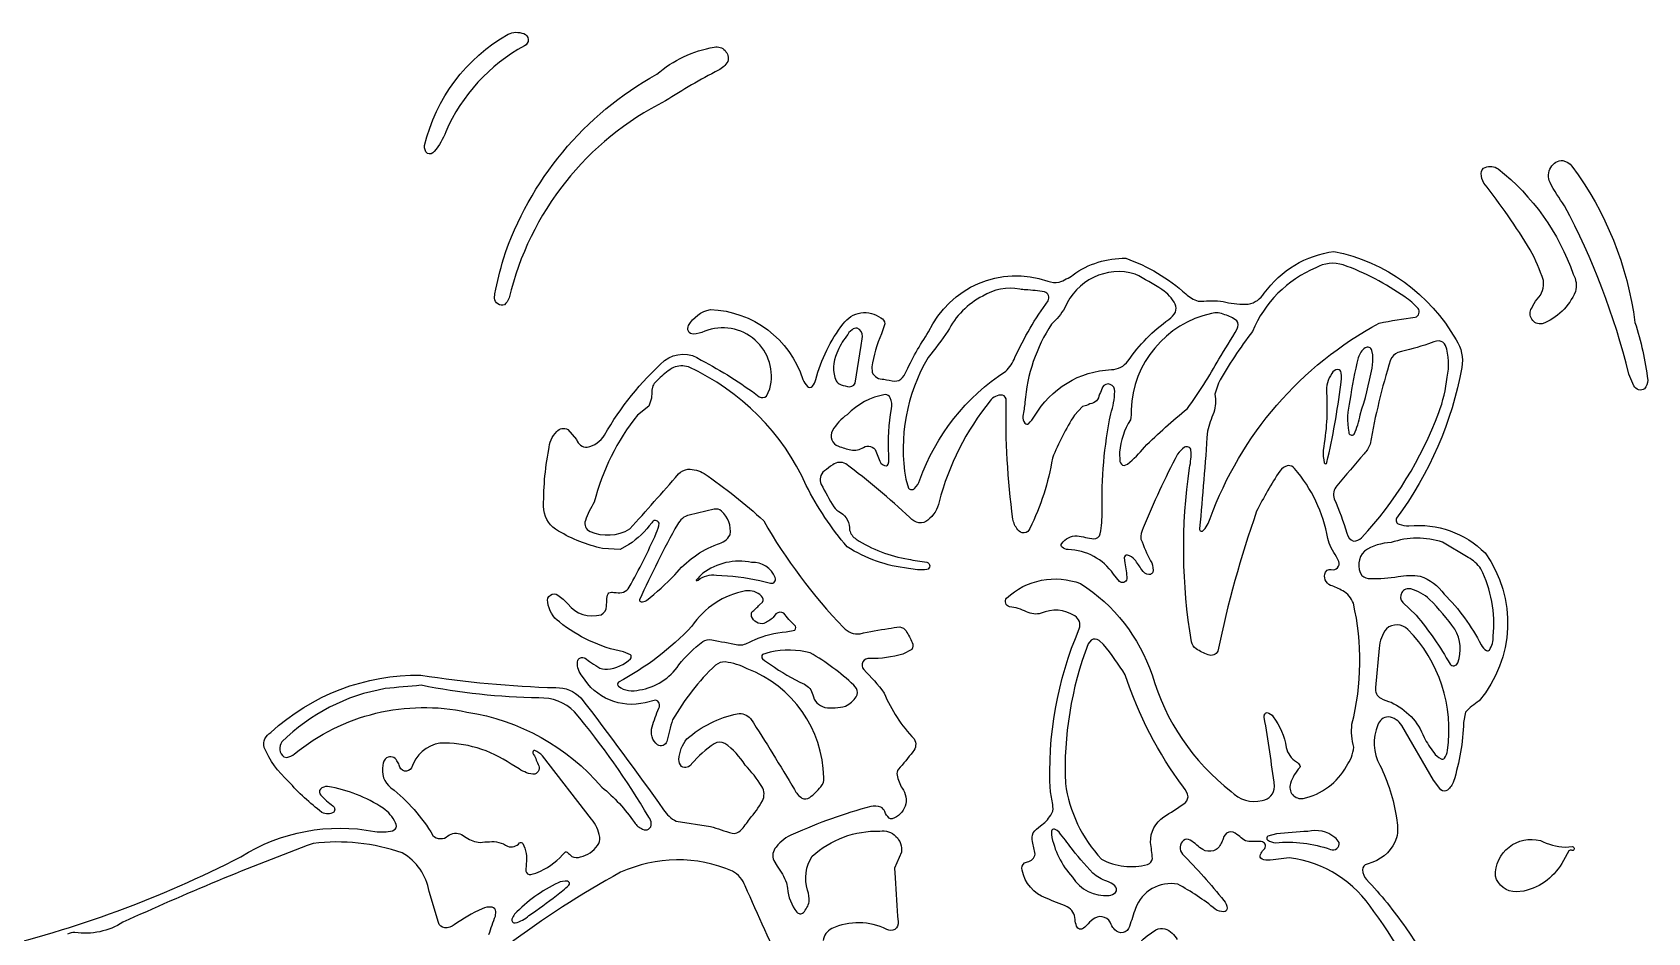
# Model space of a CAD drawing. Header units: metres. Extents: x 0.2 to 14.8, y 2.5 to 12.5.
# Drawn here: x 4.528 to 8.251, y 9.898 to 11.974 of the extents above; entities that cross this region are included whole.
import ezdxf

# ---------------------------------------------------------------- set-up
doc = ezdxf.new("R2010")
doc.units = ezdxf.units.M

msp = doc.modelspace()

# ---------------------------------------------------------------- linework, layer by layer
at = {"layer": 'Layer 1', "color": 0}
for points in [[(5.43192, 11.71287, -0.2087), (5.62456, 11.96962, -0.2056), (5.66042, 11.97093, -0.3073), (5.67077, 11.95737, -0.3075), (5.66198, 11.94274, 0.1653), (5.48046, 11.74466, -0.0945), (5.45427, 11.69941, -0.3632), (5.43825, 11.69455, -0.2361), (5.43192, 11.71287)], [(5.96689, 11.87716, -0.1338), (6.09967, 11.93993, -0.5559), (6.13077, 11.90678, -0.1517), (6.10937, 11.88659, 0.0251), (5.98712, 11.8157, 0.2222), (5.62673, 11.36145, -0.1362), (5.61598, 11.34576, -0.5022), (5.59329, 11.36107), (5.59373, 11.37128, -0.0166), (5.61358, 11.45197, -0.188), (5.96689, 11.87716)], [(8.07985, 11.41637, -0.1972), (8.08477, 11.37616, -0.2072), (8.00787, 11.30182, -0.2909), (7.98442, 11.31234, -0.2909), (7.98398, 11.33803, -0.0646), (7.99664, 11.35853, 0.2438), (8.01089, 11.4017, 0.055), (7.98029, 11.4722, 0.0336), (7.87398, 11.62622, -0.1582), (7.86777, 11.64851, -0.3216), (7.87712, 11.66264, -0.249), (7.90683, 11.65905, -0.1427), (8.07985, 11.41637)], [(8.22208, 11.30501, -0.0477), (8.25144, 11.17182, -0.1878), (8.24437, 11.15193, -0.4667), (8.21973, 11.15914), (8.20789, 11.18612, 0.0617), (8.05994, 11.57407, -0.0438), (8.02629, 11.62776, -0.2673), (8.02854, 11.66247, -0.3118), (8.05614, 11.67826, -0.1514), (8.07681, 11.66547, -0.1271), (8.22208, 11.30501)], [(7.63235, 11.30324, -0.0187), (7.71539, 11.31712, 0.5346), (7.72196, 11.33741, 0.0565), (7.6915, 11.36372, 0.0676), (7.5495, 11.43772, 0.2044), (7.48635, 11.43124, 0.1963), (7.34039, 11.28445, 0.0351), (7.26173, 11.16487), (7.25342, 11.13943, -0.1195), (7.25135, 11.09751, 0.038), (7.23644, 11.05409, -0.0065), (7.2185, 10.83018, 0.2992), (7.21959, 10.82485, 0.2989), (7.22492, 10.82374, 0.1375), (7.243, 10.85332, -0.1844), (7.63235, 11.30324)], [(7.07023, 11.41639, 0.3888), (6.90802, 11.33859, -0.0602), (6.87737, 11.3012, 0.1259), (6.81567, 11.12089, -0.0144), (6.81127, 11.08909, 0.1847), (6.81594, 11.07262, 0.4306), (6.82429, 11.07164, 0.0339), (6.83794, 11.08893, -0.2548), (7.01517, 11.19645, 0.242), (7.05323, 11.21595, -0.0883), (7.14777, 11.31218, 0.1044), (7.16269, 11.32859, 0.2125), (7.16227, 11.34703, 0.1322), (7.13169, 11.38066, 0.018), (7.07023, 11.41639)], [(6.59269, 11.22426, 0.1785), (6.5411, 10.94364), (6.54739, 10.92297, 0.4418), (6.56112, 10.92218, 0.14), (6.57346, 10.94182, -0.1646), (6.77152, 11.1927, 0.1084), (6.79277, 11.22418, -0.0521), (6.86929, 11.35503, 0.4705), (6.86079, 11.37532, 0.0323), (6.81742, 11.3802, -0.0201), (6.80394, 11.38182, 0.1913), (6.71858, 11.36564, 0.1606), (6.63817, 11.28478, -0.0198), (6.59269, 11.22426)], [(7.19037, 11.10645, 0.0342), (7.26283, 11.22062, 0.018), (7.30514, 11.29043, 0.2961), (7.30392, 11.30897, 0.1054), (7.27669, 11.32274, 0.1973), (7.24564, 11.32582, 0.3418), (7.06075, 11.10316, -0.0636), (7.05894, 11.08055, 0.1119), (7.03377, 11.00601), (7.03462, 10.98439, 0.3388), (7.04458, 10.97543), (7.05235, 10.97826, 0.0524), (7.09114, 11.01759, -0.025), (7.19037, 11.10645)], [(6.38246, 11.23424, 0.2145), (6.38046, 11.17026, 0.1518), (6.38764, 11.16351, 0.0749), (6.40648, 11.15766, 0.3632), (6.42442, 11.16476), (6.43831, 11.25164, 0.0289), (6.44106, 11.27287, 0.3579), (6.42873, 11.29162, 0.2246), (6.4176, 11.28834, 0.1224), (6.40469, 11.27326, 0.09), (6.38246, 11.23424)], [(7.78883, 11.17882, 0.1476), (7.78531, 11.25212, 0.2679), (7.77073, 11.26245, 0.0964), (7.74631, 11.25587, -0.0277), (7.67523, 11.23593, 0.1949), (7.65862, 11.21882, 0.0329), (7.61156, 11.02401, -0.0994), (7.59752, 11.00184, 0.0076), (7.53498, 10.92857, 0.2686), (7.52883, 10.89797, -0.0256), (7.5581, 10.81884, 0.2696), (7.57331, 10.80055, 0.1425), (7.59179, 10.80859, 0.0978), (7.76987, 11.09701, 0.0645), (7.78883, 11.17882)], [(7.56496, 11.12534, 0.106), (7.56219, 11.05184, 0.2911), (7.56686, 11.04554, 0.2913), (7.57456, 11.04709, 0.0677), (7.58864, 11.09234, 0.0331), (7.61602, 11.19939, 0.0464), (7.61775, 11.23064), (7.61573, 11.24051, 0.5188), (7.59998, 11.24647, 0.1742), (7.58435, 11.22364, 0.0293), (7.56496, 11.12534)], [(7.50308, 11.01059, 0.0513), (7.50579, 10.98097, 0.3326), (7.50916, 10.97913, 0.333), (7.51189, 10.98184, 0.0248), (7.54404, 11.16153, 0.0526), (7.54504, 11.18859, 0.3734), (7.53683, 11.1968, 0.2129), (7.52319, 11.18737, 0.1654), (7.51096, 11.14237, -0.0621), (7.50308, 11.01059)], [(6.4061, 11.09237, 0.1112), (6.37214, 11.05553, 0.4649), (6.38589, 11.0198, 0.0391), (6.41454, 11.01105, 0.1682), (6.44373, 11.01687, -0.4485), (6.47246, 11.00857), (6.48156, 10.98514, 0.3105), (6.49667, 10.97462, 0.3309), (6.50075, 10.97816, 0.0765), (6.5021, 10.99934, -0.0684), (6.50856, 11.1062, 0.1553), (6.5055, 11.13116, 0.2948), (6.49362, 11.13872, 0.1565), (6.4061, 11.09237)], [(6.10685, 10.79399, 0.2303), (6.13602, 10.81543, 0.2613), (6.11652, 10.86997, 0.2466), (6.09917, 10.87414), (6.04202, 10.86099, 0.2151), (6.01498, 10.83947, 0.0217), (5.92744, 10.66559, 0.4142), (5.93133, 10.66082, 0.1841), (5.94317, 10.66403, 0.0337), (6.00875, 10.72349, -0.1274), (6.10685, 10.79399)], [(7.77875, 10.79816, 0.1646), (7.65992, 10.79751, 0.1356), (7.59833, 10.77797, 0.3359), (7.59217, 10.72132, 0.1866), (7.61256, 10.71445, 0.0555), (7.67602, 10.71947, -0.0743), (7.72725, 10.72024, -0.1549), (7.782, 10.67874, -0.0794), (7.86739, 10.56187, 0.1227), (7.8801, 10.54845, 0.3948), (7.8865, 10.54966, 0.1533), (7.89544, 10.58191, 0.1404), (7.86712, 10.73709, 0.1171), (7.83752, 10.76322), (7.77875, 10.79816)], [(6.1856, 10.75166, 0.2162), (6.07317, 10.72657, 0.0498), (6.05821, 10.71049), (6.05819, 10.71002), (6.05862, 10.7098, 0.0982), (6.06219, 10.71109, -0.1939), (6.10464, 10.72253, -0.0429), (6.20485, 10.71024, -0.0149), (6.22908, 10.70384, 0.2852), (6.23865, 10.70676, 0.2853), (6.24029, 10.71664, 0.3289), (6.1856, 10.75166)], [(7.71752, 10.63009, -0.0442), (7.79585, 10.51722, 0.5772), (7.81352, 10.5203, 0.2295), (7.80692, 10.59776, 0.0439), (7.74862, 10.66643, 0.1227), (7.70573, 10.69047, 0.3391), (7.68451, 10.6822, 0.3391), (7.68698, 10.65955), (7.71752, 10.63009)], [(6.04806, 10.60482, -0.0825), (5.8785, 10.47553, 0.4379), (5.87852, 10.4662, 0.2323), (5.92731, 10.45772, 0.2071), (6.01823, 10.51539, -0.0744), (6.07339, 10.56924, -0.2163), (6.09437, 10.57334, 0.0059), (6.15377, 10.56209), (6.16573, 10.56189, 0.0453), (6.19202, 10.57324, -0.0857), (6.26533, 10.59191), (6.285, 10.59564, 0.4704), (6.28444, 10.60703, -0.0361), (6.26002, 10.6347, 0.3032), (6.24187, 10.63328), (6.23529, 10.62493, -0.0873), (6.21423, 10.61087, -0.3599), (6.18573, 10.62716), (6.18575, 10.63526, -0.1677), (6.18656, 10.63691, -0.012), (6.20421, 10.65374), (6.21085, 10.65989, 0.3332), (6.20881, 10.67416, 0.2293), (6.17198, 10.68614, 0.2011), (6.04806, 10.60482)], [(7.78962, 10.31812, 0.2352), (7.69837, 10.59745, 0.3805), (7.64937, 10.59895, 0.1528), (7.63248, 10.55426), (7.62383, 10.46305, 0.2965), (7.63589, 10.43849, 0.0266), (7.65998, 10.42916, -0.1957), (7.73619, 10.34839, 0.061), (7.75835, 10.31334, 0.1125), (7.77506, 10.29893, 0.3467), (7.78287, 10.30034, 0.167), (7.78962, 10.31812)], [(6.32102, 10.54316, 0.1139), (6.22885, 10.54493), (6.21114, 10.53918, 0.423), (6.21117, 10.52924, 0.0457), (6.22908, 10.51662, 0.0538), (6.3075, 10.47118, -0.2139), (6.32652, 10.4467, 0.2824), (6.35437, 10.41743, 0.1102), (6.40225, 10.42066, 0.1462), (6.42708, 10.44216, 0.2363), (6.42783, 10.46091), (6.42114, 10.46884, 0.0597), (6.32102, 10.54316)], [(6.99217, 10.0677, 0.1952), (7.09827, 10.05555, 0.3211), (7.10971, 10.06945, 0.0121), (7.10537, 10.10624, -0.2644), (7.13635, 10.16501, 0.0053), (7.18185, 10.19537, 0.2335), (7.19198, 10.21112, 0.1343), (7.18127, 10.23332, -0.0815), (7.04712, 10.49237, 0.0374), (6.99685, 10.5623), (6.98683, 10.57168, 0.3152), (6.96827, 10.57245), (6.96181, 10.56432, 0.1022), (6.90906, 10.24216, 0.1532), (6.99217, 10.0677)], [(5.84039, 10.2337, -0.0716), (5.91539, 10.15216, 0.142), (5.93439, 10.13674, 0.2776), (5.94832, 10.13709, 0.2775), (5.95452, 10.14955, 0.1462), (5.94862, 10.16462, 0.0407), (5.77775, 10.40714, 0.2101), (5.69504, 10.43916, -0.0453), (5.42381, 10.46834, 0.0054), (5.34133, 10.46074, 0.1549), (5.10294, 10.33795, 0.4162), (5.1076, 10.30343), (5.1141, 10.30187, 0.1267), (5.13187, 10.31024, -0.2285), (5.5296, 10.40676, -0.1783), (5.84039, 10.2337)], [(5.46717, 10.33528, 0.2828), (5.40204, 10.27795, -0.3249), (5.38532, 10.27081, -0.325), (5.37335, 10.28451, 0.0666), (5.36812, 10.29439, 0.4282), (5.34439, 10.30114, 0.228), (5.33569, 10.28424, 0.295), (5.35433, 10.23209, -0.0933), (5.45075, 10.12232, 0.3957), (5.48579, 10.12124, -0.2824), (5.51729, 10.12416), (5.52781, 10.11743, 0.1178), (5.55977, 10.10597, -0.0399), (5.58146, 10.10772, -0.1801), (5.62331, 10.09716, 0.2946), (5.65081, 10.10495, -0.5059), (5.65806, 10.10399, -0.1566), (5.66625, 10.05659), (5.66544, 10.03999, 0.4072), (5.67664, 10.03222, 0.0951), (5.6991, 10.04012, 0.11), (5.75567, 10.08395, -0.3779), (5.7581, 10.08464, -0.0904), (5.76558, 10.07918), (5.77123, 10.07387, 0.1799), (5.7915, 10.0727, 0.1738), (5.8305, 10.09903, 0.2189), (5.83579, 10.11843, 0.121), (5.81694, 10.15972), (5.70381, 10.30599, 0.0713), (5.68577, 10.31793, 0.2921), (5.68187, 10.31645, 0.2915), (5.68158, 10.3123, -0.0308), (5.69346, 10.28595, -0.4719), (5.68608, 10.26349, -0.1574), (5.65004, 10.27576), (5.63125, 10.28647, 0.1596), (5.46717, 10.33528)], [(6.92535, 10.02612, 0.2826), (7.00987, 9.98407, 0.1507), (7.02467, 9.99084, 0.3921), (7.02292, 10.00637, 0.1032), (7.00485, 10.01647, -0.1122), (6.97254, 10.03541, -0.0273), (6.91914, 10.09764, 0.0389), (6.89046, 10.1337), (6.88431, 10.13703, 0.4297), (6.87702, 10.13212), (6.87681, 10.12449, 0.1426), (6.92535, 10.02612)], [(7.468, 10.13168, 0.0144), (7.39581, 10.12603), (7.37577, 10.12076, 0.4811), (7.37517, 10.1118, 0.1595), (7.39362, 10.10549, -0.1058), (7.52019, 10.09016, 0.2803), (7.5349, 10.09206, 0.2805), (7.53998, 10.10601, 0.1219), (7.53039, 10.11766, 0.2284), (7.468, 10.13168)], [(7.90054, 10.0287, -0.502), (8.00398, 10.11034, 0.0978), (8.06131, 10.09553), (8.07812, 10.09647, -0.4723), (8.08201, 10.09073, -0.472), (8.07564, 10.08801, 0.368), (8.06998, 10.08672), (8.05729, 10.06434, -0.22), (7.9661, 9.99393), (7.94858, 9.99251, -0.3504), (7.90054, 10.0287)], [(5.67223, 9.9373, 0.0093), (5.73612, 9.9838, 0.0132), (5.76452, 10.00772, 0.2865), (5.76566, 10.01314, 0.2867), (5.76129, 10.01655, 0.1361), (5.73944, 10.01318, 0.0853), (5.63923, 9.94082, 0.0692), (5.63333, 9.92901, 0.527), (5.64081, 9.92066, 0.1285), (5.67223, 9.9373)]]:
    msp.add_lwpolyline(points, format="xyb", close=True, dxfattribs=at)
for points in [[(4.42531, 9.85876, 0.0621), (5.00837, 10.07316, -0.1898), (5.31752, 10.13141, 0.0897), (5.35821, 10.1327), (5.36427, 10.13641, 0.2761), (5.36506, 10.15132, 0.1302), (5.33627, 10.18482, 0.107), (5.20839, 10.23505, 0.2254), (5.19158, 10.22895, 0.3814), (5.19252, 10.21528, 0.0353), (5.22029, 10.19034, -0.431), (5.2225, 10.17605, -0.2868), (5.19519, 10.17547, -0.0518), (5.11829, 10.24695, -0.1138), (5.0621, 10.32524, -0.3398), (5.07739, 10.35955, -0.1923), (5.42323, 10.49176, 0.0308), (5.73456, 10.46297, -0.2145), (5.792, 10.43941, -0.0111), (5.98269, 10.18149, 0.1244), (6.01208, 10.1548), (6.09069, 10.14324, 0.0098), (6.14079, 10.12749, 0.2654), (6.16025, 10.1337, 0.0484), (6.18085, 10.16014, 0.0537), (6.2105, 10.20166, 0.2689), (6.20908, 10.23543, 0.0495), (6.17121, 10.28443, 0.0889), (6.12425, 10.33455, 0.2654), (6.0996, 10.33368, 0.0684), (6.04748, 10.28726, -0.4041), (6.02444, 10.28124, -0.2194), (6.01825, 10.29764, -0.1637), (6.03675, 10.34462, -0.1324), (6.15273, 10.40249, -0.2788), (6.18339, 10.39168, -0.0109), (6.28425, 10.22791, 0.1235), (6.30162, 10.20841, 0.2618), (6.31975, 10.2097, 0.0567), (6.34519, 10.23447, 0.2274), (6.35219, 10.25549, 0.3055), (6.17569, 10.50666, 0.0884), (6.12467, 10.52218, 0.1966), (6.10269, 10.5148, 0.0757), (6.00348, 10.38849, 0.0166), (5.99035, 10.3388, -0.4928), (5.96879, 10.33091, -0.3019), (5.95639, 10.37262, -0.0277), (5.97189, 10.41574, 0.4944), (5.96406, 10.43422), (5.94054, 10.42824, -0.3293), (5.79589, 10.48891, -0.1889), (5.78398, 10.52251, -0.5572), (5.80233, 10.53066), (5.81173, 10.52337, -0.0223), (5.83102, 10.51084, 0.188), (5.85325, 10.50562, 0.1633), (5.90667, 10.5293, 0.3677), (5.90642, 10.53901), (5.89031, 10.54545, -0.1207), (5.74252, 10.61445, -0.2234), (5.71612, 10.66024, -0.325), (5.72184, 10.67653, -0.3251), (5.7391, 10.67612, -0.0602), (5.76237, 10.65595, 0.3059), (5.83869, 10.6312, 0.3019), (5.85104, 10.65062, 0.0225), (5.85229, 10.66824), (5.85364, 10.67647, -0.3701), (5.86242, 10.68278, -0.061), (5.87329, 10.68201, 0.3174), (5.90379, 10.69459, 0.0244), (5.96579, 10.81893, 0.0998), (5.97231, 10.84247, 0.2973), (5.96411, 10.84845, 0.2973), (5.95533, 10.84337, -0.0916), (5.90244, 10.79274), (5.88235, 10.78153), (5.84202, 10.78407, -0.0809), (5.74054, 10.82414, -0.2421), (5.70635, 10.87262, -0.0517), (5.7181, 11.01199, -0.1789), (5.73669, 11.05359, -0.3586), (5.76189, 11.05809), (5.78173, 11.03509, 0.3143), (5.80664, 11.01712, 0.1959), (5.84692, 11.04539, -0.0811), (5.98485, 11.21705, -0.3313), (6.06971, 11.21839, -0.0376), (6.20342, 11.13389, 0.316), (6.22008, 11.13499), (6.22775, 11.1517, 0.2833), (6.1936, 11.26447, 0.2833), (6.07752, 11.28472, -0.0864), (6.05102, 11.2778, -0.5705), (6.04052, 11.29768, -0.223), (6.09073, 11.33493, -0.3149), (6.30398, 11.17366, 0.0962), (6.31481, 11.15747, 0.4103), (6.32514, 11.15732, 0.1316), (6.33356, 11.1732, -0.1008), (6.39704, 11.30191, -0.4222), (6.48373, 11.31555, -0.2391), (6.4931, 11.30216), (6.48504, 11.27859, 0.0707), (6.46285, 11.20237), (6.46337, 11.19074, 0.3198), (6.49069, 11.17412, 0.0096), (6.51567, 11.1697), (6.52535, 11.17132, 0.1805), (6.5395, 11.18759, -0.038), (6.59379, 11.28328, -0.3844), (6.86852, 11.40049, 0.1276), (6.89439, 11.39776, 0.0595), (6.92675, 11.41462, -0.1661), (7.04821, 11.45295, -0.0987), (7.18673, 11.37064, 0.1114), (7.21506, 11.3543), (7.22846, 11.35397, -0.0837), (7.27877, 11.35195, 0.0619), (7.33064, 11.34689, 0.1985), (7.36744, 11.37237, -0.2044), (7.52804, 11.46889, -0.2177), (7.80969, 11.26497, -0.1903), (7.82314, 11.20149, -0.1148), (7.67223, 10.85359, 0.446), (7.67827, 10.83959, 0.0658), (7.7011, 10.83597, -0.2249), (7.87675, 10.77351, -0.3434), (7.86283, 10.43264, 0.0633), (7.83144, 10.40624), (7.82714, 10.38289, -0.0658), (7.80402, 10.2468, -0.1232), (7.78985, 10.22666, -0.3595), (7.77467, 10.22726), (7.75783, 10.24932), (7.68462, 10.37551, 0.2351), (7.65356, 10.39549, 0.328), (7.62937, 10.37691, 0.2272), (7.63404, 10.28422, -0.0756), (7.67235, 10.16309, -0.1072), (7.6726, 10.11647, -0.223), (7.61748, 10.06049), (7.6046, 10.05637, 0.306), (7.59396, 10.04276, 0.1702), (7.60352, 10.02057, -0.0353), (7.69367, 9.90941, -0.1229), (7.79717, 9.64264, -0.2033)], [(7.75864, 9.67476, 0.0889), (7.61987, 9.94701, 0.224), (7.42529, 10.07091, -0.0113), (7.37514, 10.06497, -0.2168), (7.35927, 10.06997, -0.2593), (7.35804, 10.07503, -0.1002), (7.36385, 10.08647), (7.36885, 10.09205, 0.5604), (7.36069, 10.10805), (7.33227, 10.10816, -0.1774), (7.31758, 10.11443, 0.0158), (7.30456, 10.12449, 0.2956), (7.28553, 10.12966, 0.2955), (7.27302, 10.11443, -0.0324), (7.26825, 10.10455, -0.4794), (7.22569, 10.08991, -0.0609), (7.21198, 10.10016, 0.0669), (7.19681, 10.11124, 0.3042), (7.18164, 10.11087, 0.4325), (7.17912, 10.07937, -0.0241), (7.27439, 9.97243, -0.1406), (7.28206, 9.95441, -0.4333), (7.27414, 9.94624, -0.1545), (7.25473, 9.95209, 0.0495), (7.16812, 10.00966, 0.37), (7.07098, 9.95397, 0.0199), (7.05704, 9.91226, -0.2712), (7.04215, 9.89843, -0.271), (7.02281, 9.90462, -0.0809), (7.01473, 9.91676, 0.4852), (6.97712, 9.93172, 0.0838), (6.96127, 9.91837, -0.058), (6.95075, 9.90855, -0.5612), (6.935, 9.91301, -0.0763), (6.93123, 9.9282, 0.2791), (6.913, 9.95782, 0.0059), (6.86456, 9.97741, -0.2598), (6.8095, 10.04218, -0.2697), (6.8145, 10.0592), (6.82181, 10.06149, 0.3318), (6.83946, 10.07928, 0.0252), (6.83287, 10.10803, -0.1761), (6.83514, 10.12803, -0.0675), (6.85167, 10.14437, 0.0957), (6.87517, 10.16874, 0.2168), (6.88037, 10.1892, 0.0252), (6.87437, 10.22287, -0.1147), (6.94121, 10.5988, 0.3543), (6.93094, 10.6282, 0.2596), (6.85306, 10.63437, -0.1822), (6.81946, 10.63774, 0.092), (6.78012, 10.64947, -0.5098), (6.77329, 10.66968, -0.2828), (6.9441, 10.70293, -0.1707), (7.10877, 10.49255, 0.1581), (7.29117, 10.22372, 0.2692), (7.36262, 10.20295, 0.3735), (7.39133, 10.23503, 0.0087), (7.36756, 10.39497, -0.4324), (7.37385, 10.40539, -0.2334), (7.38802, 10.39574, -0.1296), (7.41804, 10.32524, 0.2006), (7.44196, 10.29199, -0.1176), (7.44981, 10.28368, -0.2917), (7.44958, 10.27872, 0.1088), (7.4281, 10.24222, 0.2681), (7.43273, 10.21637, 0.268), (7.45742, 10.20745, 0.2159), (7.55717, 10.28224, 0.1334), (7.57392, 10.32555, -0.0937), (7.56975, 10.37845, 0.1182), (7.57298, 10.65755, 0.1734), (7.54842, 10.68626, 0.0402), (7.52056, 10.6987, -0.4095), (7.5085, 10.72939), (7.51246, 10.73405, -0.1453), (7.52214, 10.73526, 0.2716), (7.53646, 10.73954, 0.2714), (7.53973, 10.75412), (7.53417, 10.76495, -0.0893), (7.51385, 10.80716, 0.1336), (7.43754, 10.96803, 0.2434), (7.42242, 10.97509, 0.1672), (7.4031, 10.96247, 0.0281), (7.35002, 10.86966, 0.0333), (7.26052, 10.54741, -0.4189), (7.23802, 10.5388, -0.0722), (7.21077, 10.55268, -0.1982), (7.19952, 10.56878, -0.0777), (7.19531, 10.9697, 0.0676), (7.19862, 11.01059, 0.5176), (7.18404, 11.01716, 0.107), (7.16773, 11.00112, 0.0252), (7.08848, 10.83137, 0.1405), (7.08329, 10.80541, 0.0328), (7.10539, 10.7557, -0.1467), (7.11117, 10.73349, -0.4426), (7.10142, 10.72359, -0.2233), (7.08525, 10.73466, 0.0265), (7.06898, 10.75787, 0.1952), (7.05225, 10.76841, 0.4699), (7.04489, 10.76216), (7.04635, 10.75053, -0.0439), (7.05062, 10.7137, -0.2719), (7.04391, 10.70567, -0.272), (7.03362, 10.70764), (7.01983, 10.72489, 0.2403), (6.91544, 10.78147, -0.1944), (6.90173, 10.7868, -0.3547), (6.90054, 10.79551, -0.2489), (6.93608, 10.81322, 0.0168), (6.97452, 10.80639, 0.3461), (6.98946, 10.81787, 0.0446), (6.99389, 10.86943, -0.0571), (7.01377, 11.09449, 0.0731), (7.02298, 11.14612, 0.3457), (7.01252, 11.16233, 0.3456), (6.99429, 11.15603), (6.99177, 11.14714, 0.0489), (6.9851, 11.13118, -0.1875), (6.97381, 11.11974, 0.0292), (6.95744, 11.11378), (6.94881, 11.11147), (6.93004, 11.0912, 0.0459), (6.87912, 10.9922, -0.0733), (6.827, 10.83007, -0.2963), (6.81419, 10.8196, -0.2963), (6.79942, 10.82705, -0.1309), (6.78796, 10.85184, -0.0385), (6.77258, 11.12484, 0.3552), (6.76392, 11.13772, 0.2402), (6.73552, 11.12422, 0.106), (6.61781, 10.89107, -0.1691), (6.59227, 10.8492, -0.2068), (6.57152, 10.84272, -0.1426), (6.55031, 10.85526, 0.0266), (6.40308, 10.97889, 0.3038), (6.37264, 10.9767, 0.0249), (6.35354, 10.96255, 0.3583), (6.34627, 10.93164, 0.0161), (6.37546, 10.8797, 0.1534), (6.39102, 10.86716, -0.2539), (6.41142, 10.82587, 0.1681), (6.42681, 10.80537, 0.103), (6.54704, 10.75912, 0.0093), (6.58987, 10.75203, -0.344), (6.59636, 10.74372, -0.344), (6.58987, 10.73541, -0.0814), (6.54723, 10.73776, -0.1139), (6.40583, 10.78778, -0.0589), (6.31183, 10.92903, 0.1836), (6.03992, 11.20245, 0.1755), (6.0055, 11.20103, 0.0655), (5.97492, 11.17789, 0.081), (5.95769, 11.15878), (5.95554, 11.14884, -0.1388), (5.94858, 11.11226), (5.92279, 11.09134, 0.1078), (5.82298, 10.89039, 0.0545), (5.80252, 10.84843, 0.4055), (5.81321, 10.82332, 0.2428), (5.90471, 10.82884, 0.0069), (6.01714, 10.95568, -0.1511), (6.03902, 10.96649, -0.1423), (6.07625, 10.9568, -0.0358), (6.21362, 10.84755, 0.0616), (6.39779, 10.60137, 0.2431), (6.43596, 10.58722, -0.0288), (6.50123, 10.59905, -0.0412), (6.52704, 10.60287, -0.224), (6.54206, 10.59364, -0.0188), (6.5561, 10.56703, -0.2693), (6.55504, 10.55076), (6.53452, 10.54047, -0.0777), (6.45814, 10.53014, 0.3203), (6.44201, 10.5223, 0.3202), (6.44417, 10.50449, -0.0436), (6.49137, 10.45057, 0.0922), (6.56042, 10.3448, -0.3269), (6.5575, 10.31482, -0.0075), (6.524, 10.27468, 0.2128), (6.52096, 10.26116, 0.0882), (6.53277, 10.23116, -0.5158), (6.50998, 10.16064, -0.2764), (6.50267, 10.16226, -0.1085), (6.4926, 10.17712, 0.2054), (6.48367, 10.18745, 0.1147), (6.46027, 10.18905, 0.0402), (6.28154, 10.12518, 0.1361), (6.24221, 10.09559, 0.2933), (6.237, 10.0642), (6.24429, 10.05109, -0.0627), (6.26646, 10.01326), (6.26831, 10.00039, 0.1422), (6.28977, 9.94534, 0.4167), (6.30496, 9.94449, 0.1245), (6.31873, 9.96918, 0.0764), (6.31481, 9.99576, -0.2237), (6.32552, 10.07464, -0.1904), (6.48127, 10.13247, -0.4883), (6.53133, 10.08345), (6.51519, 10.04643), (6.51689, 10.02428, 0.0109), (6.52321, 9.9232, -0.3049), (6.51608, 9.90569, -0.3049), (6.49719, 9.90568, 0.2261), (6.37069, 9.90747, 0.2474), (6.35037, 9.87966, 0.5432)], [(5.58014, 9.89353, -0.0052), (5.59496, 9.93649), (5.59619, 9.94659, 0.3631), (5.58746, 9.95682, 0.1368), (5.56421, 9.95341, 0.0401), (5.50025, 9.91618, -0.1667), (5.47827, 9.90916, -0.2997), (5.46364, 9.9217), (5.44204, 9.99287, 0.2263), (5.38048, 10.08182, 0.1138), (5.17489, 10.10387, 0.0188), (4.73633, 9.92193, -0.1774), (4.62562, 9.89837, 0.1555), (4.60856, 9.89441, -0.0551)], [(6.26233, 9.80447, -0.0073), (6.17102, 10.00568, 0.1745), (6.14158, 10.04009, 0.2114), (5.88367, 10.0372, 0.0374), (5.62237, 9.86793, -0.1096)], [(7.05458, 9.83268, -0.1709), (7.11792, 9.90447, -0.1873), (7.1386, 9.90722, -0.173), (7.16681, 9.88234, 0.0581)]]:
    msp.add_lwpolyline(points, format="xyb", dxfattribs=at)

doc.saveas('drawing.dxf')
